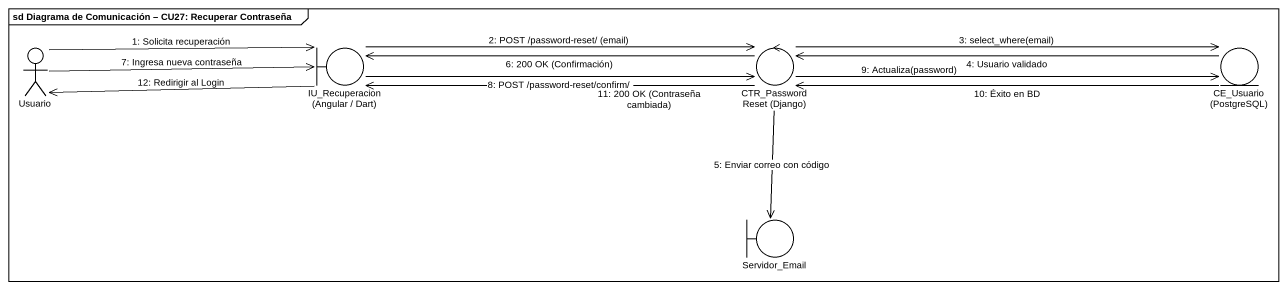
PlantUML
@startuml
mainframe sd Diagrama de Comunicación – CU27: Recuperar Contraseña
actor Usuario
boundary "IU_Recuperacion (Angular / Dart)" as IU_Recuperacion_Angular_Dart
control "CTR_PasswordReset (Django)" as CTR_PasswordReset_Django
entity "CE_Usuario (PostgreSQL)" as CE_Usuario_PostgreSQL
boundary Servidor_Email
Usuario -right-> IU_Recuperacion_Angular_Dart : 1: Solicita recuperación
Usuario -right-> IU_Recuperacion_Angular_Dart : 7: Ingresa nueva contraseña
IU_Recuperacion_Angular_Dart -left-> Usuario : 12: Redirigir al Login
IU_Recuperacion_Angular_Dart -right-> CTR_PasswordReset_Django : 2: POST /password-reset/ (email)
IU_Recuperacion_Angular_Dart -right-> CTR_PasswordReset_Django : 8: POST /password-reset/confirm/
CTR_PasswordReset_Django -left-> IU_Recuperacion_Angular_Dart : 6: 200 OK (Confirmación)
CTR_PasswordReset_Django -left-> IU_Recuperacion_Angular_Dart : 11: 200 OK (Contraseña cambiada)
CTR_PasswordReset_Django -right-> CE_Usuario_PostgreSQL : 3: select_where(email)
CTR_PasswordReset_Django -right-> CE_Usuario_PostgreSQL : 9: Actualiza(password)
CTR_PasswordReset_Django --> Servidor_Email : 5: Enviar correo con código
CE_Usuario_PostgreSQL -left-> CTR_PasswordReset_Django : 4: Usuario validado
CE_Usuario_PostgreSQL -left-> CTR_PasswordReset_Django : 10: Éxito en BD
@enduml
